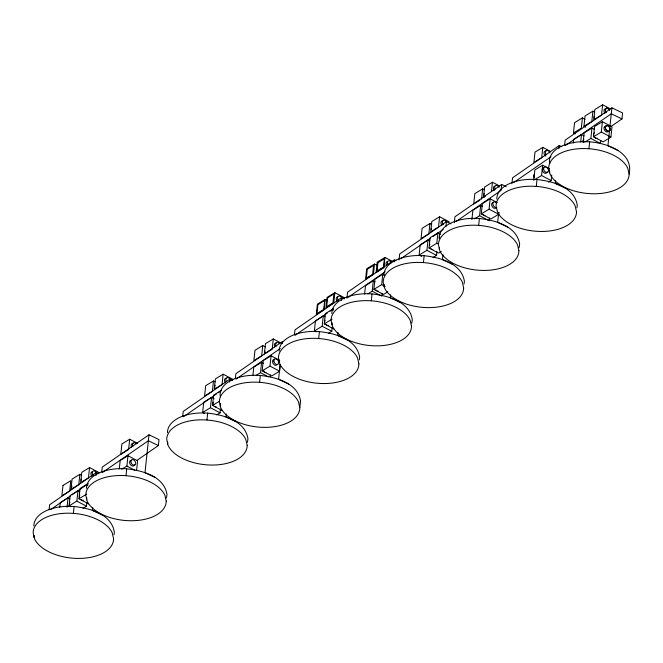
<?xml version="1.0" encoding="UTF-8"?>
<svg xmlns="http://www.w3.org/2000/svg" width="663" height="663" viewBox="0 0 663 663"><rect width="100%" height="100%" fill="white"/><g stroke="black" fill="none" stroke-linecap="round" stroke-linejoin="round"><path stroke-width="0.99" d="M33.962 537.436L34.169 535.472M49.112 509.731L49.634 504.775L96.359 472.47L98.911 473.697M59.753 507.336L60.242 502.645L68.04 497.888L69.789 498.808M67.054 507.27L68.04 497.888M70.817 506.789L69.068 505.869L70.154 495.551L77.952 490.786L79.701 491.714M73.378 513.377L74.107 506.499C89.687 508.223 111.243 513.858 114.309 531.859A40.377 22.343 6 0 1 113.97 534.759M69.068 505.869L76.867 501.112L77.952 490.786M79.875 474.335L78.789 484.653L70.991 489.41L72.076 479.092L79.875 474.335L81.624 475.255M88.577 503.888L78.963 498.816L80.049 488.49L87.847 483.733L87.649 485.606M89.555 467.556L88.469 477.882L80.671 482.639L81.756 472.321L89.555 467.556L99.168 472.636M86.588 499.761L86.795 497.789M83.016 508.306L86.48 506.184L86.878 502.43M92.687 507.41L92.372 510.411L102.541 515.143M96.044 475.446L96.359 472.47M101.737 472.056L102.259 467.092L148.984 434.795L159.012 439.602L158.382 445.553L137.15 460.238M119.307 468.94L120.194 460.495L127.992 455.738L137.606 460.81L136.619 470.2M121.71 469.23L126.906 466.056L127.992 455.738M129.683 439.196L128.597 449.522L120.799 454.279L121.884 443.953L129.683 439.196L137.548 443.348M126.003 475.702L126.724 468.824C142.313 470.539 163.869 476.183 166.935 494.175A40.377 22.343 6 0 1 166.322 498.029M148.984 434.795L144.998 472.736L155.167 477.459M167.557 444.061L167.764 442.097M182.706 416.364L183.228 411.4L229.953 379.095L232.688 380.405M204.411 413.422L202.663 412.494L203.748 402.176L211.547 397.419L214.166 398.803M206.972 420.01L207.693 413.124C223.282 414.847 244.829 420.483 247.904 438.483A40.377 22.343 6 0 1 247.291 442.337M202.663 412.494L210.461 407.737L211.547 397.419M213.469 380.96L212.384 391.278L204.585 396.043L205.671 385.717L213.469 380.96L215.218 381.88M222.171 410.513L212.558 405.441L213.643 395.115L221.442 390.358M223.141 374.189L222.055 384.507L214.265 389.264L215.342 378.946L223.141 374.189L232.763 379.261M220.182 406.386L220.489 403.435M216.61 414.93L220.075 412.817L220.472 409.063M226.282 414.035L225.967 417.035L236.136 421.767M229.638 382.07L229.953 379.095M235.332 378.681L235.854 373.725L282.579 341.42L282.372 343.401M252.901 375.565L253.788 367.12L261.587 362.363L263.335 363.291M262.763 345.547L261.678 355.865L253.879 360.622L254.965 350.304L262.763 345.547L265.382 346.931M256.167 375.333L260.501 372.689L261.587 362.363M259.598 382.327L260.319 375.449C275.907 377.172 297.455 382.808 300.53 400.8A40.377 22.343 6 0 1 300.372 402.739M280.283 364.625L279.595 371.189L271.797 375.954L262.175 370.874L263.261 360.556L271.059 355.791L279.803 360.407M262.175 370.874L269.974 366.117L271.059 355.791M273.272 338.934L272.186 349.252L264.388 354.017L265.473 343.691L273.272 338.934L281.137 343.086M270.214 376.824L270.413 374.943M279.272 362.553L279.479 360.589M280.167 364.36L278.593 379.36L288.753 384.084M294.422 334.856L294.944 329.892L341.669 297.588L344.404 298.897M299.809 407.687L298.441 401.778A40.377 22.343 6 0 0 254.343 382.137A40.377 22.343 6 0 0 219.37 401.828L220.738 407.728A40.377 22.343 6 0 0 264.827 427.37A40.377 22.343 6 0 0 299.809 407.687L300.53 400.8M316.127 331.914L314.378 330.986L315.464 320.668L323.254 315.911L325.003 316.831M318.688 338.503L319.409 331.616C334.997 333.34 356.545 338.975 359.619 356.976A40.377 22.343 6 0 1 359.271 359.876M314.378 330.986L322.177 326.229L323.254 315.911M325.185 299.452L324.099 309.77L316.301 314.527L317.386 304.209L325.185 299.452L326.934 300.372M333.887 329.005L324.273 323.934L325.359 313.607L333.149 308.85L332.959 310.723M334.856 292.673L333.771 302.999L325.972 307.756L327.058 297.438L334.856 292.673L344.47 297.753M331.898 324.878L332.105 322.914M328.326 333.423L331.79 331.301L332.18 327.555M337.997 332.528L337.682 335.528L347.843 340.26M341.354 300.563L341.669 297.588M346.94 298.168L347.561 292.217L394.286 259.913L396.109 260.783M364.617 294.057L365.504 285.612L373.302 280.855L375.051 281.775M374.479 264.04L373.393 274.358L365.595 279.115L366.68 268.797L374.479 264.04L377.098 265.424M367.882 293.825L372.216 291.181L373.302 280.855M371.313 300.82L372.034 293.941C387.623 295.657 409.17 301.3 412.245 319.293A40.377 22.343 6 0 1 411.632 323.146M387.838 291.795L383.504 294.447L373.891 289.366L374.976 279.048L382.775 274.283L384.523 275.211M373.891 289.366L381.689 284.609L382.775 274.283M384.988 257.426L383.902 267.744L376.103 272.51L377.189 262.183L384.988 257.426L392.852 261.578M381.83 296.253L382.128 293.436M384.018 286.64L384.225 284.676M390.615 294.853L390.3 297.853L400.469 302.577M394.079 261.893L394.286 259.913M399.06 259.929L399.69 253.979L446.414 221.674L450.973 223.854M421.743 256.457L419.124 255.073L420.209 244.746L428.008 239.989L429.757 240.918M423.433 262.581L424.154 255.703C439.743 257.426 461.291 263.062 464.365 281.054A40.377 22.343 6 0 1 464.017 283.963M419.124 255.073L426.922 250.316L428.008 239.989M429.931 223.53L428.845 233.857L421.046 238.614L422.132 228.296L429.931 223.53L431.679 224.459M441.235 251.501L438.633 253.092L429.019 248.012L430.105 237.694L437.903 232.937L440.522 234.321M429.019 248.012L436.818 243.255L437.903 232.937M439.602 216.76L438.516 227.086L430.718 231.843L431.804 221.517L439.602 216.76L449.224 221.84M433.072 257.501L436.536 255.388L436.925 251.633M439.279 249.445L439.486 247.473M442.95 254.617L442.428 259.614L452.589 264.338M445.892 226.63L446.414 221.674M454.321 222.735L454.942 216.776L501.667 184.48L506.225 186.659M471.899 219.561L472.885 210.179L480.675 205.422L482.424 206.342M474.393 218.914L479.598 215.74L480.675 205.422M478.686 225.387L479.415 218.508C494.996 220.224 516.552 225.868 519.626 243.86A40.377 22.343 6 0 1 519.005 247.713M481.57 199.182L482.656 188.864L484.388 189.784M498.883 212.375L498.684 214.248L490.885 219.005L481.272 213.934L482.357 203.607L490.156 198.85L497.151 202.547M481.272 213.934L489.07 209.177L490.156 198.85M491.474 191.624L492.46 182.242L499.405 185.905M489.211 220.82L489.509 218.003M498.733 212.417L497.681 222.412L507.85 227.144M501.667 184.48L501.046 190.43L456.02 221.558M511.919 183.759L512.549 177.808L559.274 145.504L561.826 146.73M533.748 180.27L534.834 169.952L542.632 165.186L549.627 168.883M536.292 186.411L537.013 179.532C552.602 181.256 574.158 186.891 577.224 204.892A40.377 22.343 6 0 1 576.885 207.792M542.79 147.368L541.704 157.686L533.906 162.443L534.991 152.125L542.79 147.368L550.655 151.52M534.61 179.739L541.547 175.513L542.632 165.186M549.503 172.794L549.71 170.822M548.558 182.176L551.16 180.585L551.749 174.957M555.602 180.444L555.287 183.444L565.456 188.176M558.959 148.479L559.274 145.504M564.652 145.089L565.174 140.125L611.899 107.829L622.59 112.959L621.969 118.909L610.921 126.542M575.211 133.901L573.478 132.99L574.564 122.663L582.412 117.873L585.015 119.249M573.296 143.034L573.686 139.28L581.484 134.523L584.111 135.907M582.412 117.873L581.327 128.199L573.478 132.99M580.697 142.023L581.484 134.523M585.702 127.188L583.962 126.268L585.048 115.942L592.904 111.152L594.636 112.072M583.158 142.255L584.144 132.873L591.943 128.108L594.562 129.492M588.918 148.736L589.639 141.857C606.695 143.026 633.936 152.316 629.129 174.087A40.377 22.343 6 0 1 594.147 193.778A40.377 22.343 6 0 1 550.058 174.137L548.691 168.236A40.377 22.343 6 0 1 583.664 148.545A40.377 22.343 6 0 1 627.762 168.187L629.129 174.087M592.904 111.152L591.819 121.478L583.962 126.268M584.791 142.131L590.857 138.434L591.943 128.108M593.509 136.785L594.595 126.459L602.394 121.702L612.007 126.774L610.921 137.1L603.131 141.857L593.509 136.785L601.308 132.02L602.394 121.702M602.617 104.762L601.54 115.089L593.741 119.846L594.827 109.528L602.617 104.762L610.49 108.923M600.769 140.697L600.471 143.506L590.857 138.434M611.899 107.829L607.913 145.761L618.073 150.493M400.759 258.752L430.494 238.199M433.047 236.434L443.24 229.39M565.398 145.495L611.269 113.779L621.969 118.909M513.618 182.582L551.003 156.741M347.785 297.579L385.17 271.739M295.168 335.254L327.447 312.936M330 311.179L333.398 308.825M236.078 379.087L280.25 348.547M102.483 472.462L148.355 440.746L158.382 445.553M183.452 416.762L216.586 393.855M218.284 392.687L221.682 390.333M50.711 509.549L70.245 496.04M71.944 494.871L88.088 483.708M492.46 182.242L484.603 187.032L483.526 197.359L485.266 196.289M482.656 188.864L474.807 193.654L473.722 203.98L479.83 200.251M324.273 323.934L332.072 319.168M212.558 405.441L219.486 401.206M78.963 498.816L86.762 494.051M601.308 132.02L610.921 137.1M541.547 175.513L551.16 180.585M489.07 209.177L498.684 214.248M479.598 215.74L488.333 220.356M436.818 243.255L438.566 244.175M426.922 250.316L436.536 255.388M381.689 284.609L385.186 286.449M372.216 291.181L380.081 295.333M322.177 326.229L331.79 331.301M269.974 366.117L279.595 371.189M260.501 372.689L268.366 376.841M210.461 407.737L220.075 412.817M126.906 466.056L134.771 470.216M76.867 501.112L86.48 506.184M549.834 163.173L549.412 161.349A40.377 22.343 6 0 1 589.639 141.857M220.514 396.764L220.091 394.949A40.377 22.343 6 0 1 260.319 375.449M167.466 432.624A40.377 22.343 6 0 1 207.693 413.124M265.938 372.656A3.116 2.105 58.6 0 1 265.308 372.415M264.694 372.001A3.116 2.105 58.6 0 1 263.683 370.766M226.34 381.358A3.116 2.105 58.6 0 1 226.721 377.711A3.116 2.105 58.6 0 1 230.119 379.501M264.943 353.147A3.116 2.105 58.6 0 1 264.91 351.067M214.911 387.772A3.116 2.105 58.6 0 1 215.185 385.195M225.486 382.833A3.116 2.105 58.6 0 1 224.575 379.634A3.116 2.105 58.6 0 1 226.564 378.407M216.37 406.958A3.116 2.105 58.6 0 1 214.522 406.245M213.188 404.273A3.116 2.105 58.6 0 1 213.154 402.192M131.672 447.26A3.116 2.105 58.6 0 1 133.205 443.506M132.981 446.456A3.116 2.105 58.6 0 1 133.13 442.95A3.116 2.105 58.6 0 1 136.313 443.928M91.892 476.208A3.116 2.105 58.6 0 1 92.364 471.733M93.201 475.404A3.116 2.105 58.6 0 1 92.895 471.227A3.116 2.105 58.6 0 1 96.533 472.876M86.497 488.316A40.377 22.343 6 0 1 126.724 468.824M83.323 500.184A3.116 2.105 58.6 0 1 80.927 499.62M79.419 496.902A3.116 2.105 58.6 0 1 79.867 495.07M69.516 503.996A3.116 2.105 58.6 0 1 69.963 502.164M33.871 525.999A40.377 22.343 6 0 1 74.107 506.499M134.39 464.481A3.116 2.105 58.6 0 1 131.929 465.89A3.116 2.105 58.6 0 1 129.575 462.409A3.116 2.105 58.6 0 1 131.622 460.387M71.819 487.222A3.116 2.105 58.6 0 1 71.96 485.888M81.151 480.402A3.116 2.105 58.6 0 1 81.292 479.067M277.175 364.36A3.116 2.105 58.6 0 1 273.032 363.39A3.116 2.105 58.6 0 1 274.565 359.644M276.123 346.136A3.116 2.105 58.6 0 1 276.272 342.63A3.116 2.105 58.6 0 1 279.454 343.608M274.814 346.94A3.116 2.105 58.6 0 1 276.347 343.185M328.624 325.301A3.116 2.105 58.6 0 1 326.229 324.737M324.721 322.019A3.116 2.105 58.6 0 1 325.168 320.188M337.202 301.325A3.116 2.105 58.6 0 1 337.666 296.85M338.511 300.521A3.116 2.105 58.6 0 1 338.205 296.344A3.116 2.105 58.6 0 1 341.835 297.994M387.838 264.628A3.116 2.105 58.6 0 1 388.22 260.982A3.116 2.105 58.6 0 1 391.626 262.772M331.807 313.442A40.377 22.343 6 0 1 372.034 293.941M326.453 305.519A3.116 2.105 58.6 0 1 326.594 304.184M279.181 351.117A40.377 22.343 6 0 1 319.409 331.616M376.65 271.639A3.116 2.105 58.6 0 1 376.924 269.062M378.258 291.198A3.116 2.105 58.6 0 1 375.855 289.93M496.272 207.411A3.116 2.105 58.6 0 1 492.344 206.798A3.116 2.105 58.6 0 1 493.057 202.654M496.836 207.444A3.116 2.105 58.6 0 1 493.579 205.886A3.116 2.105 58.6 0 1 493.512 202.198A3.116 2.105 58.6 0 1 496.769 203.118M494.366 190.662A3.116 2.105 58.6 0 1 494.838 186.195M495.22 189.195A3.116 2.105 58.6 0 1 495.601 185.549A3.116 2.105 58.6 0 1 498.999 187.339M439.179 238A40.377 22.343 6 0 1 479.415 218.508M432.831 249.528A3.116 2.105 58.6 0 1 430.428 248.26M429.458 245.393A3.116 2.105 58.6 0 1 429.914 244.274M439.271 238.639A3.116 2.105 58.6 0 1 439.718 236.807M441.948 225.403A3.116 2.105 58.6 0 1 441.036 222.213A3.116 2.105 58.6 0 1 443.025 220.986M443.257 224.608A3.116 2.105 58.6 0 1 442.95 220.431A3.116 2.105 58.6 0 1 446.58 222.08M386.529 265.424A3.116 2.105 58.6 0 1 387.457 261.628M485.034 215.715A3.116 2.105 58.6 0 1 483.236 214.489M484.363 196.944A3.116 2.105 58.6 0 1 484.305 193.621M383.927 275.203A40.377 22.343 6 0 1 424.154 255.703M431.199 229.605A3.116 2.105 58.6 0 1 431.34 228.263M547.124 171.758A3.116 2.105 58.6 0 1 543.287 172.09A3.116 2.105 58.6 0 1 543.759 167.623M546.329 154.794A3.116 2.105 58.6 0 1 546.254 150.468A3.116 2.105 58.6 0 1 549.975 153.004M608.642 131.067A3.116 2.105 58.6 0 1 604.499 130.097A3.116 2.105 58.6 0 1 606.023 126.351M545.566 156.153A3.116 2.105 58.6 0 1 544.05 152.722A3.116 2.105 58.6 0 1 546.097 151.172M606.33 112.553A3.116 2.105 58.6 0 1 605.518 109.055L605.816 108.558A3.116 2.105 58.6 0 1 609.662 110.025M606.272 112.611A3.116 2.105 58.6 0 1 605.758 108.624L606.197 108.293A3.116 2.105 58.6 0 1 609.595 110.083M604.963 113.414A3.116 2.105 58.6 0 1 604.051 110.215A3.116 2.105 58.6 0 1 606.04 108.989M496.786 199.033A40.377 22.343 6 0 1 537.013 179.532M597.438 138.302A3.116 2.105 58.6 0 1 594.04 136.512M593.716 135.774A3.116 2.105 58.6 0 1 594.421 132.857M583.258 142.18A3.116 2.105 58.6 0 1 583.97 139.271M534.237 177.717A3.116 2.105 58.6 0 1 534.618 174.071M594.388 118.354A3.116 2.105 58.6 0 1 594.355 116.274M62.977 485.465L61.891 495.791L69.69 491.034L70.775 480.708L62.977 485.465M317.884 304.632L316.939 313.574L323.743 309.422L324.688 300.48L317.884 304.632M327.605 297.762L326.668 306.712L332.95 302.875L333.887 293.933L327.605 297.762M367.294 269.228L366.349 278.178L372.631 274.341L373.567 265.399L367.294 269.228M377.968 262.672L377.106 270.927L383.487 267.032L384.349 258.769L377.968 262.672M609.554 127.47L609.181 126.923A3.116 2.105 58.6 0 0 606.007 125.945A3.116 2.105 58.6 0 0 605.858 129.451L606.313 130.122A3.116 2.105 58.6 0 0 609.488 131.1A3.116 2.105 58.6 0 0 609.637 127.603L609.554 127.47M576.503 211.77L575.136 205.862A40.377 22.343 6 0 0 531.046 186.22A40.377 22.343 6 0 0 496.065 205.911L497.432 211.82A40.377 22.343 6 0 0 541.522 231.462A40.377 22.343 6 0 0 576.503 211.77M518.897 250.738L517.53 244.838A40.377 22.343 6 0 0 473.44 225.196A40.377 22.343 6 0 0 438.458 244.887L439.826 250.788A40.377 22.343 6 0 0 483.924 270.429A40.377 22.343 6 0 0 518.897 250.738M463.644 287.941L462.277 282.032A40.377 22.343 6 0 0 418.179 262.391A40.377 22.343 6 0 0 383.206 282.082L384.573 287.982A40.377 22.343 6 0 0 428.663 307.624A40.377 22.343 6 0 0 463.644 287.941M411.516 326.179L410.148 320.27A40.377 22.343 6 0 0 366.059 300.629A40.377 22.343 6 0 0 331.077 320.32L332.445 326.221A40.377 22.343 6 0 0 376.543 345.862A40.377 22.343 6 0 0 411.516 326.179M358.898 363.854L357.531 357.954A40.377 22.343 6 0 0 313.433 338.312A40.377 22.343 6 0 0 278.46 357.995L279.827 363.904A40.377 22.343 6 0 0 323.917 383.546A40.377 22.343 6 0 0 358.898 363.854M247.183 445.362L245.816 439.461A40.377 22.343 6 0 0 201.726 419.82A40.377 22.343 6 0 0 166.744 439.503L168.112 445.412A40.377 22.343 6 0 0 212.201 465.053A40.377 22.343 6 0 0 247.183 445.362M166.214 501.054L164.847 495.153A40.377 22.343 6 0 0 120.757 475.512A40.377 22.343 6 0 0 85.776 495.203L87.143 501.104A40.377 22.343 6 0 0 131.233 520.745A40.377 22.343 6 0 0 166.214 501.054M113.588 538.737L112.221 532.828A40.377 22.343 6 0 0 68.132 513.187A40.377 22.343 6 0 0 33.15 532.878L34.517 538.787A40.377 22.343 6 0 0 78.607 558.428A40.377 22.343 6 0 0 113.588 538.737M130.901 461.854A3.116 2.105 58.6 0 0 134.804 465.136A3.116 2.105 58.6 0 0 134.175 460.246A3.116 2.105 58.6 0 0 130.901 461.854M273.844 361.103A3.116 2.105 58.6 0 0 277.739 364.385A3.116 2.105 58.6 0 0 277.117 359.503A3.116 2.105 58.6 0 0 273.844 361.103M543.643 169.131A3.116 2.105 58.6 0 0 547.539 172.413A3.116 2.105 58.6 0 0 546.917 167.532A3.116 2.105 58.6 0 0 543.643 169.131M605.302 127.818A3.116 2.105 58.6 0 0 609.206 131.092A3.116 2.105 58.6 0 0 608.576 126.21A3.116 2.105 58.6 0 0 605.302 127.818"/></g></svg>
